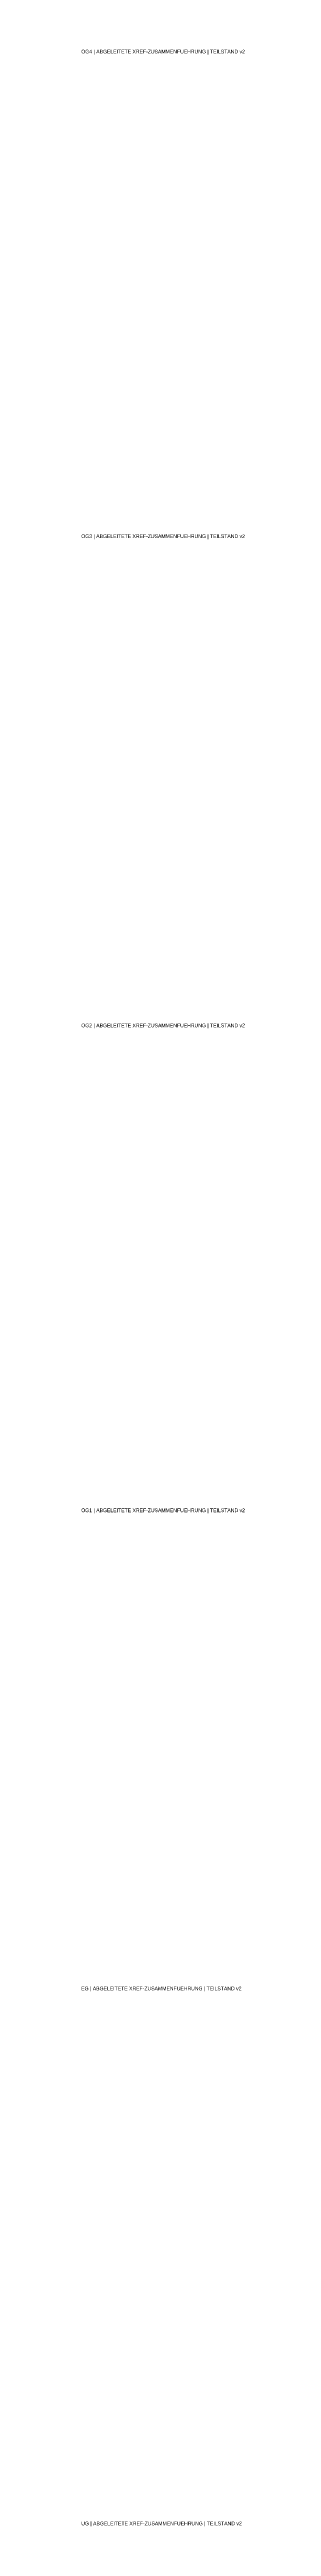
# Model space of a CAD drawing. Header units: millimetres. Extents: x 633 to 34746992, y -53080 to 6631116.
# Drawn here: x 633 to 428306, y -53080 to 6631116 of the extents above.
import ezdxf

# ---------------------------------------------------------------- set-up
doc = ezdxf.new("R2010")
doc.units = ezdxf.units.MM
doc.layers.add('AR_ASSEMBLY_GUIDE', color=7, linetype='Continuous')

msp = doc.modelspace()

# ---------------------------------------------------------------- texts
at = {"layer": 'AR_ASSEMBLY_GUIDE'}
for s, p in [('OG4 | ABGELEITETE XREF-ZUSAMMENFUEHRUNG | TEILSTAND v2', (0, 6620583)), ('OG3 | ABGELEITETE XREF-ZUSAMMENFUEHRUNG | TEILSTAND v2', (0, 5312727)), ('OG2 | ABGELEITETE XREF-ZUSAMMENFUEHRUNG | TEILSTAND v2', (0, 3992661)), ('OG1 | ABGELEITETE XREF-ZUSAMMENFUEHRUNG | TEILSTAND v2', (0, 2684082)), ('EG | ABGELEITETE XREF-ZUSAMMENFUEHRUNG | TEILSTAND v2', (0, 1393732)), ('UG | ABGELEITETE XREF-ZUSAMMENFUEHRUNG | TEILSTAND v2', (0, -50000))]:
    msp.add_text(s, height=10000, dxfattribs=at).set_placement(p)

doc.saveas('drawing.dxf')
